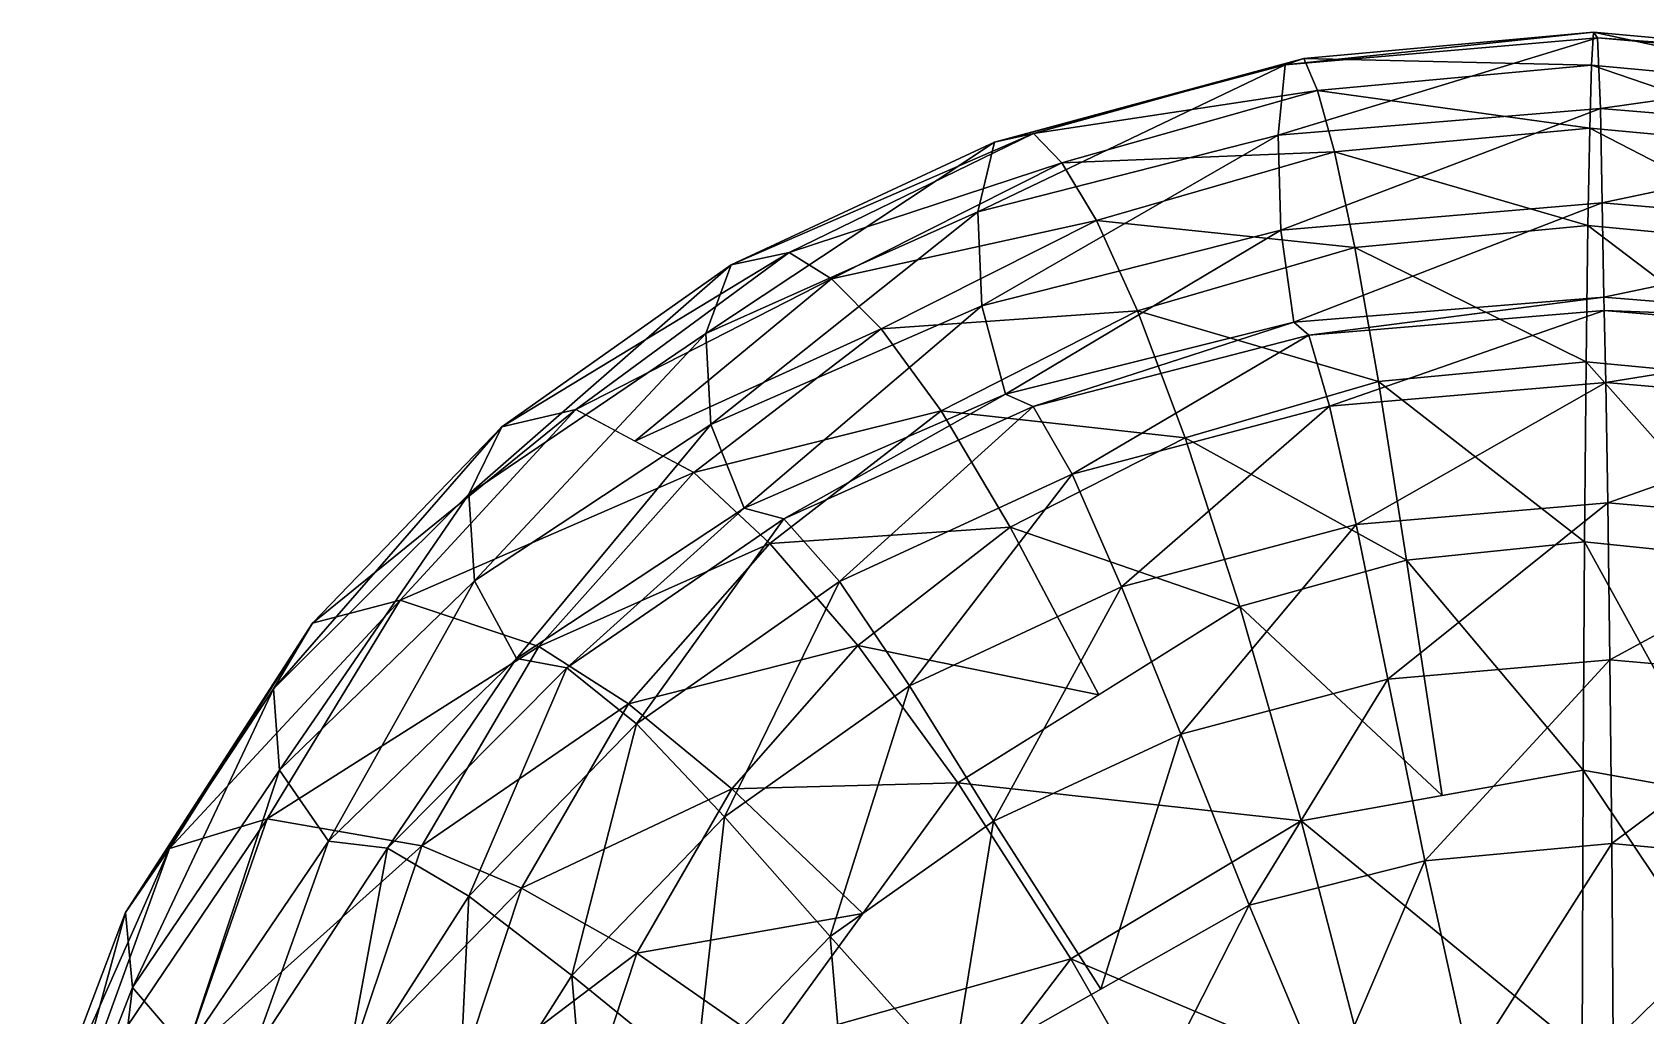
# Model space of a CAD drawing. Extents: x -7.3 to 7.6, y -11.8 to 1.
# Drawn here: x -7.16 to 0.36, y -3.61 to 0.97 of the extents above; entities that cross this region are included whole.
import ezdxf

# ---------------------------------------------------------------- set-up
doc = ezdxf.new("R2010")
doc.units = 0

msp = doc.modelspace()

# ---------------------------------------------------------------- linework, layer by layer
at = {"layer": 'Pied_g0', "color": 2}
for points in [[(0.15167, 0.61987, -7.19738), (0.13659, 0.94812, -10.15362), (-1.35064, 0.49499, -7.22625)], [(-1.31774, 0.82226, -10.18505), (-1.35064, 0.49499, -7.22625), (0.13659, 0.94812, -10.15362)], [(0.13659, 0.94812, -10.15362), (0.11907, 0.97448, -12.86889), (-1.31774, 0.82226, -10.18505)], [(-1.23193, 0.85235, -12.89746), (-1.31774, 0.82226, -10.18505), (0.11907, 0.97448, -12.86889)], [(0.11907, 0.97448, -12.86889), (0.10986, 0.82098, -14.0949), (-1.23193, 0.85235, -12.89746)], [(0.10986, 0.82098, -14.0949), (0.11907, 0.97448, -12.86889), (1.38793, 0.70318, -14.1206)], [(0.11907, 0.97448, -12.86889), (0.13659, 0.94812, -10.15362), (1.47052, 0.85235, -12.89746)], [(1.47052, 0.85235, -12.89746), (1.38793, 0.70318, -14.1206), (0.11907, 0.97448, -12.86889)], [(0.13659, 0.94812, -10.15362), (0.15167, 0.61987, -7.19738), (1.59136, 0.82226, -10.18505)], [(1.59136, 0.82226, -10.18505), (1.47052, 0.85235, -12.89746), (0.13659, 0.94812, -10.15362)], [(-1.31774, 0.82226, -10.18505), (-1.23193, 0.85235, -12.89746), (-2.67279, 0.4616, -10.21685)], [(-2.49072, 0.50244, -12.92626), (-2.67279, 0.4616, -10.21685), (-1.23193, 0.85235, -12.89746)], [(-1.23193, 0.85235, -12.89746), (-1.16784, 0.70318, -14.1206), (-2.49072, 0.50244, -12.92626)], [(-1.16784, 0.70318, -14.1206), (-1.23193, 0.85235, -12.89746), (0.10986, 0.82098, -14.0949)], [(-1.35064, 0.49499, -7.22625), (-1.31774, 0.82226, -10.18505), (-2.75036, 0.1372, -7.25555)], [(-2.67279, 0.4616, -10.21685), (-2.75036, 0.1372, -7.25555), (-1.31774, 0.82226, -10.18505)], [(0.10986, 0.82098, -14.0949), (0.10083, 0.52813, -15.21148), (-1.16784, 0.70318, -14.1206)], [(0.10083, 0.52813, -15.21148), (0.10986, 0.82098, -14.0949), (1.29058, 0.41668, -15.23364)], [(1.38793, 0.70318, -14.1206), (1.29058, 0.41668, -15.23364), (0.10986, 0.82098, -14.0949)], [(1.65441, 0.49499, -7.22619), (1.59136, 0.82226, -10.18505), (0.15167, 0.61987, -7.19738)], [(-2.35827, 0.36566, -14.14642), (-2.49072, 0.50244, -12.92626), (-1.16784, 0.70318, -14.1206)], [(-1.16784, 0.70318, -14.1206), (-1.08862, 0.41668, -15.23364), (-2.35827, 0.36566, -14.14642)], [(-1.08862, 0.41668, -15.23364), (-1.16784, 0.70318, -14.1206), (0.10083, 0.52813, -15.21148)], [(-1.35064, 0.49499, -7.22625), (-1.33776, 0.05206, -4.15789), (0.15167, 0.61987, -7.19738)], [(0.15887, 0.17974, -4.14257), (0.15167, 0.61987, -7.19738), (-1.33776, 0.05206, -4.15789)], [(0.15167, 0.61987, -7.19738), (0.15887, 0.17974, -4.14257), (1.65441, 0.49499, -7.22619)], [(0.10083, 0.52813, -15.21148), (0.09204, 0.07446, -16.20196), (-1.08862, 0.41668, -15.23364)], [(0.09204, 0.07446, -16.20196), (0.10083, 0.52813, -15.21148), (1.17834, -0.02838, -16.22015)], [(1.29058, 0.41668, -15.23364), (1.17834, -0.02838, -16.22015), (0.10083, 0.52813, -15.21148)], [(-2.75036, 0.1372, -7.25555), (-2.67279, 0.4616, -10.21685), (-4.01751, -0.42877, -7.28509)], [(-3.89947, -0.109, -10.24884), (-4.01751, -0.42877, -7.28509), (-2.67279, 0.4616, -10.21685)], [(-2.67279, 0.4616, -10.21685), (-2.49072, 0.50244, -12.92626), (-3.89947, -0.109, -10.24884)], [(-3.63024, -0.0512, -12.95507), (-3.89947, -0.109, -10.24884), (-2.49072, 0.50244, -12.92626)], [(-2.49072, 0.50244, -12.92626), (-2.35827, 0.36566, -14.14642), (-3.63024, -0.0512, -12.95507)], [(-2.75036, 0.1372, -7.25555), (-2.73236, -0.30004, -4.17456), (-1.35064, 0.49499, -7.22625)], [(-1.33776, 0.05206, -4.15789), (-1.35064, 0.49499, -7.22625), (-2.73236, -0.30004, -4.17456)], [(1.65802, 0.05206, -4.15789), (1.65441, 0.49499, -7.22619), (0.15887, 0.17974, -4.14257)], [(-2.19689, 0.09722, -15.25579), (-2.35827, 0.36566, -14.14642), (-1.08862, 0.41668, -15.23364)], [(-1.08862, 0.41668, -15.23364), (-0.99389, -0.02838, -16.22015), (-2.19689, 0.09722, -15.25579)], [(-0.99389, -0.02838, -16.22015), (-1.08862, 0.41668, -15.23364), (0.09204, 0.07446, -16.20196)], [(-3.43267, -0.17529, -14.16516), (-3.63024, -0.0512, -12.95507), (-2.35827, 0.36566, -14.14642)], [(-2.35827, 0.36566, -14.14642), (-2.19689, 0.09722, -15.25579), (-3.43267, -0.17529, -14.16516)], [(-1.33776, 0.05206, -4.15789), (-1.27716, -0.37713, -1.08776), (0.15887, 0.17974, -4.14257)], [(0.16619, -0.26019, -1.08776), (0.15887, 0.17974, -4.14257), (-1.27716, -0.37713, -1.08776)], [(0.15887, 0.17974, -4.14257), (0.16619, -0.26019, -1.08776), (1.65802, 0.05206, -4.15789)], [(-4.01751, -0.42877, -7.28509), (-3.99505, -0.8529, -4.19219), (-2.75036, 0.1372, -7.25555)], [(-2.73236, -0.30004, -4.17456), (-2.75036, 0.1372, -7.25555), (-3.99505, -0.8529, -4.19219)], [(-3.20019, -0.4082, -15.27789), (-3.43267, -0.17529, -14.16516), (-2.19689, 0.09722, -15.25579)], [(-2.19689, 0.09722, -15.25579), (-2.00573, -0.32336, -16.23834), (-3.20019, -0.4082, -15.27789)], [(-2.00573, -0.32336, -16.23834), (-2.19689, 0.09722, -15.25579), (-0.99389, -0.02838, -16.22015)], [(-2.73236, -0.30004, -4.17456), (-2.622, -0.7124, -1.08782), (-1.33776, 0.05206, -4.15789)], [(-1.27716, -0.37713, -1.08776), (-1.33776, 0.05206, -4.15789), (-2.622, -0.7124, -1.08782)], [(0.09204, 0.07446, -16.20196), (0.08392, -0.56127, -17.05017), (-0.99389, -0.02838, -16.22015)], [(0.08392, -0.56127, -17.05017), (0.09204, 0.07446, -16.20196), (1.05108, -0.65301, -17.06414)], [(1.17834, -0.02838, -16.22015), (1.05108, -0.65301, -17.06414), (0.09204, 0.07446, -16.20196)], [(1.60992, -0.37713, -1.08776), (1.65802, 0.05206, -4.15789), (0.16619, -0.26019, -1.08776)], [(-3.89947, -0.109, -10.24884), (-3.63024, -0.0512, -12.95507), (-4.9685, -0.86444, -10.28082)], [(-4.62329, -0.78405, -12.98376), (-4.9685, -0.86444, -10.28082), (-3.63024, -0.0512, -12.95507)], [(-3.63024, -0.0512, -12.95507), (-3.43267, -0.17529, -14.16516), (-4.62329, -0.78405, -12.98376)], [(-0.99389, -0.02838, -16.22015), (-0.88293, -0.65301, -17.06414), (-2.00573, -0.32336, -16.23834)], [(-0.88293, -0.65301, -17.06414), (-0.99389, -0.02838, -16.22015), (0.08392, -0.56127, -17.05017)], [(-4.01751, -0.42877, -7.28509), (-3.89947, -0.109, -10.24884), (-5.12176, -1.17803, -7.31475)], [(-4.9685, -0.86444, -10.28082), (-5.12176, -1.17803, -7.31475), (-3.89947, -0.109, -10.24884)], [(-4.34893, -0.93066, -14.14178), (-4.62329, -0.78405, -12.98376), (-3.43267, -0.17529, -14.16516)], [(-3.43267, -0.17529, -14.16516), (-3.20019, -0.4082, -15.27789), (-4.34893, -0.93066, -14.14178)], [(-3.99505, -0.8529, -4.19219), (-3.83941, -1.24267, -1.08795), (-2.73236, -0.30004, -4.17456)], [(-2.622, -0.7124, -1.08782), (-2.73236, -0.30004, -4.17456), (-3.83941, -1.24267, -1.08795)], [(-1.27716, -0.37713, -1.08776), (-1.20867, -0.43768, 1.11193), (0.16619, -0.26019, -1.08776)], [(0.1687, -0.32202, 1.12451), (0.16619, -0.26019, -1.08776), (-1.20867, -0.43768, 1.11193)], [(0.16619, -0.26019, -1.08776), (0.1687, -0.32202, 1.12451), (1.60992, -0.37713, -1.08776)], [(-2.92169, -0.78991, -16.25622), (-3.20019, -0.4082, -15.27789), (-2.00573, -0.32336, -16.23834)], [(-2.00573, -0.32336, -16.23834), (-1.78369, -0.91619, -17.07806), (-2.92169, -0.78991, -16.25622)], [(-1.78369, -0.91619, -17.07806), (-2.00573, -0.32336, -16.23834), (-0.88293, -0.65301, -17.06414)], [(-1.20867, -0.43768, 1.11193), (-1.11138, -0.76849, 3.11108), (0.1687, -0.32202, 1.12451)], [(0.17547, -0.65808, 3.13061), (0.1687, -0.32202, 1.12451), (-1.11138, -0.76849, 3.11108)], [(0.1687, -0.32202, 1.12451), (0.17547, -0.65808, 3.13061), (1.54638, -0.43768, 1.11193)], [(1.54638, -0.43768, 1.11193), (1.60992, -0.37713, -1.08776), (0.1687, -0.32202, 1.12451)], [(-5.12176, -1.17803, -7.31475), (-5.09552, -1.58239, -4.21057), (-4.01751, -0.42877, -7.28509)], [(-3.99505, -0.8529, -4.19219), (-4.01751, -0.42877, -7.28509), (-5.09552, -1.58239, -4.21057)], [(-4.07446, -1.0772, -15.29974), (-4.34893, -0.93066, -14.14178), (-3.20019, -0.4082, -15.27789)], [(-3.20019, -0.4082, -15.27789), (-2.92169, -0.78991, -16.25622), (-4.07446, -1.0772, -15.29974)], [(-2.622, -0.7124, -1.08782), (-2.492, -0.7691, 1.09906), (-1.27716, -0.37713, -1.08776)], [(-1.20867, -0.43768, 1.11193), (-1.27716, -0.37713, -1.08776), (-2.492, -0.7691, 1.09906)], [(-2.492, -0.7691, 1.09906), (-2.31036, -1.08502, 3.09124), (-1.20867, -0.43768, 1.11193)], [(-1.11138, -0.76849, 3.11108), (-1.20867, -0.43768, 1.11193), (-2.31036, -1.08502, 3.09124)], [(1.46264, -0.76849, 3.11108), (1.54638, -0.43768, 1.11193), (0.17547, -0.65808, 3.13061)], [(0.08392, -0.56127, -17.05017), (0.07653, -1.40051, -17.73937), (-0.88293, -0.65301, -17.06414)], [(0.07653, -1.40051, -17.73937), (0.08392, -0.56127, -17.05017), (0.90557, -1.48565, -17.74914)], [(1.05108, -0.65301, -17.06414), (0.90557, -1.48565, -17.74914), (0.08392, -0.56127, -17.05017)], [(-0.88293, -0.65301, -17.06414), (-0.75225, -1.48565, -17.74914), (-1.78369, -0.91619, -17.07806)], [(-1.11138, -0.76849, 3.11108), (-0.98785, -1.31945, 4.88128), (0.17547, -0.65808, 3.13061)], [(0.18469, -1.21777, 4.90319), (0.17547, -0.65808, 3.13061), (-0.98785, -1.31945, 4.88128)], [(-0.75225, -1.48565, -17.74914), (-0.88293, -0.65301, -17.06414), (0.07653, -1.40051, -17.73937)], [(0.17547, -0.65808, 3.13061), (0.18469, -1.21777, 4.90319), (1.46264, -0.76849, 3.11108)], [(-3.83941, -1.24267, -1.08795), (-3.6538, -1.29339, 1.08612), (-2.622, -0.7124, -1.08782)], [(-2.492, -0.7691, 1.09906), (-2.622, -0.7124, -1.08782), (-3.6538, -1.29339, 1.08612)], [(-4.9685, -0.86444, -10.28082), (-4.62329, -0.78405, -12.98376), (-5.85095, -1.77972, -10.31237)], [(-5.44305, -1.67211, -13.01196), (-5.85095, -1.77972, -10.31237), (-4.62329, -0.78405, -12.98376)], [(-4.62329, -0.78405, -12.98376), (-4.07446, -1.0772, -15.29974), (-5.44305, -1.67211, -13.01196)], [(-3.7199, -1.40753, -16.27404), (-4.07446, -1.0772, -15.29974), (-2.92169, -0.78991, -16.25622)], [(-2.92169, -0.78991, -16.25622), (-2.59912, -1.33251, -17.09173), (-3.7199, -1.40753, -16.27404)], [(-3.6538, -1.29339, 1.08612), (-3.39581, -1.58581, 3.07128), (-2.492, -0.7691, 1.09906)], [(-2.31036, -1.08502, 3.09124), (-2.492, -0.7691, 1.09906), (-3.39581, -1.58581, 3.07128)], [(-2.59912, -1.33251, -17.09173), (-2.92169, -0.78991, -16.25622), (-1.78369, -0.91619, -17.07806)], [(-2.31036, -1.08502, 3.09124), (-2.08032, -1.61071, 4.85913), (-1.11138, -0.76849, 3.11108)], [(-0.98785, -1.31945, 4.88128), (-1.11138, -0.76849, 3.11108), (-2.08032, -1.61071, 4.85913)], [(1.35748, -1.31945, 4.88128), (1.46264, -0.76849, 3.11108), (0.18469, -1.21777, 4.90319)], [(-5.12176, -1.17803, -7.31475), (-4.9685, -0.86444, -10.28082), (-6.0332, -2.08587, -7.34417)], [(-5.85095, -1.77972, -10.31237), (-6.0332, -2.08587, -7.34417), (-4.9685, -0.86444, -10.28082)], [(-5.09552, -1.58239, -4.21057), (-4.90039, -1.94464, -1.08807), (-3.99505, -0.8529, -4.19219)], [(-3.83941, -1.24267, -1.08795), (-3.99505, -0.8529, -4.19219), (-4.90039, -1.94464, -1.08807)], [(-1.78369, -0.91619, -17.07806), (-1.53009, -1.7019, -17.75897), (-2.59912, -1.33251, -17.09173)], [(-1.53009, -1.7019, -17.75897), (-1.78369, -0.91619, -17.07806), (-0.75225, -1.48565, -17.74914)], [(-4.79614, -1.88781, -15.3211), (-5.44305, -1.67211, -13.01196), (-4.07446, -1.0772, -15.29974)], [(-4.07446, -1.0772, -15.29974), (-3.7199, -1.40753, -16.27404), (-4.79614, -1.88781, -15.3211)], [(-3.39581, -1.58581, 3.07128), (-3.06933, -2.07159, 4.83697), (-2.31036, -1.08502, 3.09124)], [(-2.08032, -1.61071, 4.85913), (-2.31036, -1.08502, 3.09124), (-3.06933, -2.07159, 4.83697)], [(-6.0332, -2.08587, -7.34417), (-6.00402, -2.46496, -4.22937), (-5.12176, -1.17803, -7.31475)], [(-5.09552, -1.58239, -4.21057), (-5.12176, -1.17803, -7.31475), (-6.00402, -2.46496, -4.22937)], [(-4.90039, -1.94464, -1.08807), (-4.66619, -1.98748, 1.07293), (-3.83941, -1.24267, -1.08795)], [(-3.6538, -1.29339, 1.08612), (-3.83941, -1.24267, -1.08795), (-4.66619, -1.98748, 1.07293)], [(-0.98785, -1.31945, 4.88128), (-0.84033, -2.03997, 6.39385), (0.18469, -1.21777, 4.90319)], [(0.19482, -1.95043, 6.41461), (0.18469, -1.21777, 4.90319), (-0.84033, -2.03997, 6.39385)], [(0.18469, -1.21777, 4.90319), (0.19482, -1.95043, 6.41461), (1.35748, -1.31945, 4.88128)], [(-4.66619, -1.98748, 1.07293), (-4.34167, -2.24865, 3.05126), (-3.6538, -1.29339, 1.08612)], [(-3.39581, -1.58581, 3.07128), (-3.6538, -1.29339, 1.08612), (-4.34167, -2.24865, 3.05126)], [(-3.30981, -1.8836, -17.10522), (-3.7199, -1.40753, -16.27404), (-2.59912, -1.33251, -17.09173)], [(-2.59912, -1.33251, -17.09173), (-2.18652, -2.1126, -17.76831), (-3.30981, -1.8836, -17.10522)], [(-2.18652, -2.1126, -17.76831), (-2.59912, -1.33251, -17.09173), (-1.53009, -1.7019, -17.75897)], [(-2.08032, -1.61071, 4.85913), (-1.80474, -2.29656, 6.3731), (-0.98785, -1.31945, 4.88128)], [(-0.84033, -2.03997, 6.39385), (-0.98785, -1.31945, 4.88128), (-1.80474, -2.29656, 6.3731)], [(1.23016, -2.03997, 6.39385), (1.35748, -1.31945, 4.88128), (0.19482, -1.95043, 6.41461)], [(-4.37878, -2.15588, -16.29119), (-4.79614, -1.88781, -15.3211), (-3.7199, -1.40753, -16.27404)], [(-3.7199, -1.40753, -16.27404), (-3.30981, -1.8836, -17.10522), (-4.37878, -2.15588, -16.29119)], [(0.07653, -1.40051, -17.73937), (0.07031, -2.46447, -18.25323), (-0.75225, -1.48565, -17.74914)], [(0.07031, -2.46447, -18.25323), (0.07653, -1.40051, -17.73937), (0.72747, -2.58258, -18.25915)], [(0.90557, -1.48565, -17.74914), (0.72747, -2.58258, -18.25915), (0.07653, -1.40051, -17.73937)], [(-0.75225, -1.48565, -17.74914), (-0.58679, -2.58258, -18.25915), (-1.53009, -1.7019, -17.75897)], [(-0.58679, -2.58258, -18.25915), (-0.75225, -1.48565, -17.74914), (0.07031, -2.46447, -18.25323)], [(-6.00402, -2.46496, -4.22937), (-5.77606, -2.79528, -1.08825), (-5.09552, -1.58239, -4.21057)], [(-4.90039, -1.94464, -1.08807), (-5.09552, -1.58239, -4.21057), (-5.77606, -2.79528, -1.08825)], [(-4.34167, -2.24865, 3.05126), (-3.93121, -2.68164, 4.815), (-3.39581, -1.58581, 3.07128)], [(-3.06933, -2.07159, 4.83697), (-3.39581, -1.58581, 3.07128), (-3.93121, -2.68164, 4.815)], [(-3.06933, -2.07159, 4.83697), (-2.67785, -2.70239, 6.3526), (-2.08032, -1.61071, 4.85913)], [(-1.80474, -2.29656, 6.3731), (-2.08032, -1.61071, 4.85913), (-2.67785, -2.70239, 6.3526)], [(-5.85095, -1.77972, -10.31237), (-5.44305, -1.67211, -13.01196), (-6.51727, -2.82971, -10.34362)], [(-6.06201, -2.69079, -13.03985), (-6.51727, -2.82971, -10.34362), (-5.44305, -1.67211, -13.01196)], [(-5.44305, -1.67211, -13.01196), (-4.79614, -1.88781, -15.3211), (-6.06201, -2.69079, -13.03985)], [(-1.53009, -1.7019, -17.75897), (-1.24377, -2.7005, -18.26513), (-2.84295, -2.52325, -17.7777)], [(-1.24377, -2.7005, -18.26513), (-1.53009, -1.7019, -17.75897), (-0.58679, -2.58258, -18.25915)], [(-6.0332, -2.08587, -7.34417), (-5.85095, -1.77972, -10.31237), (-6.72155, -3.12738, -7.37329)], [(-6.51727, -2.82971, -10.34362), (-6.72155, -3.12738, -7.37329), (-5.85095, -1.77972, -10.31237)], [(-5.34112, -2.81774, -15.34204), (-6.06201, -2.69079, -13.03985), (-4.79614, -1.88781, -15.3211)], [(-5.77606, -2.79528, -1.08825), (-5.50189, -2.82849, 1.05999), (-4.90039, -1.94464, -1.08807)], [(-4.66619, -1.98748, 1.07293), (-4.90039, -1.94464, -1.08807), (-5.50189, -2.82849, 1.05999)], [(-4.79614, -1.88781, -15.3211), (-4.37878, -2.15588, -16.29119), (-5.34112, -2.81774, -15.34204)], [(-3.89636, -2.55139, -17.11822), (-4.37878, -2.15588, -16.29119), (-3.30981, -1.8836, -17.10522)], [(-3.30981, -1.8836, -17.10522), (-2.84295, -2.52325, -17.7777), (-3.89636, -2.55139, -17.11822)], [(-2.84295, -2.52325, -17.7777), (-3.30981, -1.8836, -17.10522), (-2.18652, -2.1126, -17.76831)], [(-0.84033, -2.03997, 6.39385), (-0.66815, -2.8869, 7.6206), (0.19482, -1.95043, 6.41461)], [(0.20391, -2.80554, 7.63751), (0.19482, -1.95043, 6.41461), (-0.66815, -2.8869, 7.6206)], [(0.19482, -1.95043, 6.41461), (0.20391, -2.80554, 7.63751), (1.23016, -2.03997, 6.39385)], [(-5.50189, -2.82849, 1.05999), (-5.12243, -3.05187, 3.03155), (-4.66619, -1.98748, 1.07293)], [(-4.34167, -2.24865, 3.05126), (-4.66619, -1.98748, 1.07293), (-5.12243, -3.05187, 3.03155)], [(-6.72155, -3.12738, -7.37329), (-6.69006, -3.47656, -4.24847), (-6.0332, -2.08587, -7.34417)], [(-6.00402, -2.46496, -4.22937), (-6.0332, -2.08587, -7.34417), (-6.69006, -3.47656, -4.24847)], [(-3.93121, -2.68164, 4.815), (-3.43872, -3.23974, 6.33221), (-3.06933, -2.07159, 4.83697)], [(-2.67785, -2.70239, 6.3526), (-3.06933, -2.07159, 4.83697), (-3.43872, -3.23974, 6.33221)], [(-1.80474, -2.29656, 6.3731), (-1.48626, -3.09375, 7.60382), (-0.84033, -2.03997, 6.39385)], [(-0.66815, -2.8869, 7.6206), (-0.84033, -2.03997, 6.39385), (-1.48626, -3.09375, 7.60382)], [(1.07604, -2.8869, 7.6206), (1.23016, -2.03997, 6.39385), (0.20391, -2.80554, 7.63751)], [(-4.87634, -3.01434, -16.3081), (-5.34112, -2.81774, -15.34204), (-4.37878, -2.15588, -16.29119)], [(-4.37878, -2.15588, -16.29119), (-3.89636, -2.55139, -17.11822), (-4.87634, -3.01434, -16.3081)], [(-5.12243, -3.05187, 3.03155), (-4.64257, -3.42089, 4.79333), (-4.34167, -2.24865, 3.05126)], [(-3.93121, -2.68164, 4.815), (-4.34167, -2.24865, 3.05126), (-4.64257, -3.42089, 4.79333)], [(-2.67785, -2.70239, 6.3526), (-2.17749, -3.48522, 7.58752), (-1.80474, -2.29656, 6.3731)], [(-1.48626, -3.09375, 7.60382), (-1.80474, -2.29656, 6.3731), (-2.17749, -3.48522, 7.58752)], [(-6.69006, -3.47656, -4.24847), (-6.43731, -3.77105, -1.0885), (-6.00402, -2.46496, -4.22937)], [(-5.77606, -2.79528, -1.08825), (-6.00402, -2.46496, -4.22937), (-6.43731, -3.77105, -1.0885)], [(0.07031, -2.46447, -18.25323), (0.0653, -3.77459, -18.57537), (-1.24377, -2.7005, -18.26513)], [(0.0653, -3.77459, -18.57537), (0.07031, -2.46447, -18.25323), (1.05487, -3.93243, -18.5805)], [(1.38476, -2.7005, -18.26507), (1.05487, -3.93243, -18.5805), (0.07031, -2.46447, -18.25323)], [(-4.33935, -3.31738, -17.13092), (-4.87634, -3.01434, -16.3081), (-3.89636, -2.55139, -17.11822)], [(-3.89636, -2.55139, -17.11822), (-3.28588, -3.13195, -17.78649), (-4.33935, -3.31738, -17.13092)], [(-3.28588, -3.13195, -17.78649), (-3.89636, -2.55139, -17.11822), (-2.84295, -2.52325, -17.7777)], [(-2.84295, -2.52325, -17.7777), (-2.31762, -3.34368, -18.2763), (-3.72863, -3.7406, -17.79528)], [(-2.31762, -3.34368, -18.2763), (-2.84295, -2.52325, -17.7777), (-1.24377, -2.7005, -18.26513)], [(-6.51727, -2.82971, -10.34362), (-6.06201, -2.69079, -13.03985), (-6.93847, -3.98956, -10.3742)], [(-6.45336, -3.81597, -13.06695), (-6.93847, -3.98956, -10.3742), (-6.06201, -2.69079, -13.03985)], [(-6.06201, -2.69079, -13.03985), (-5.34112, -2.81774, -15.34204), (-6.45336, -3.81597, -13.06695)], [(-4.64257, -3.42089, 4.79333), (-4.06677, -3.89086, 6.31231), (-3.93121, -2.68164, 4.815)], [(-3.43872, -3.23974, 6.33221), (-3.93121, -2.68164, 4.815), (-4.06677, -3.89086, 6.31231)], [(-3.43872, -3.23974, 6.33221), (-2.86871, -3.87664, 7.57116), (-2.67785, -2.70239, 6.3526)], [(-2.17749, -3.48522, 7.58752), (-2.67785, -2.70239, 6.3526), (-2.86871, -3.87664, 7.57116)], [(-1.24377, -2.7005, -18.26513), (-0.92401, -3.93243, -18.5805), (-2.31762, -3.34368, -18.2763)], [(-0.92401, -3.93243, -18.5805), (-1.24377, -2.7005, -18.26513), (0.0653, -3.77459, -18.57537)], [(-6.72155, -3.12738, -7.37329), (-6.51727, -2.82971, -10.34362), (-7.15667, -4.27783, -7.40185)], [(-6.93847, -3.98956, -10.3742), (-7.15667, -4.27783, -7.40185), (-6.51727, -2.82971, -10.34362)], [(-5.68566, -3.8449, -15.36242), (-6.45336, -3.81597, -13.06695), (-5.34112, -2.81774, -15.34204)], [(-6.43731, -3.77105, -1.0885), (-6.13293, -3.79327, 1.04705), (-5.77606, -2.79528, -1.08825)], [(-5.50189, -2.82849, 1.05999), (-5.77606, -2.79528, -1.08825), (-6.13293, -3.79327, 1.04705)], [(-6.13293, -3.79327, 1.04705), (-5.71197, -3.97326, 3.0119), (-5.50189, -2.82849, 1.05999)], [(-5.12243, -3.05187, 3.03155), (-5.50189, -2.82849, 1.05999), (-5.71197, -3.97326, 3.0119)], [(-5.34112, -2.81774, -15.34204), (-4.87634, -3.01434, -16.3081), (-5.68566, -3.8449, -15.36242)], [(-0.66815, -2.8869, 7.6206), (-0.45678, -3.84436, 8.53277), (0.20391, -2.80554, 7.63751)], [(0.21051, -3.73236, 8.54412), (0.20391, -2.80554, 7.63751), (-0.45678, -3.84436, 8.53277)], [(0.20391, -2.80554, 7.63751), (0.21051, -3.73236, 8.54412), (1.07604, -2.8869, 7.6206)], [(-1.48626, -3.09375, 7.60382), (-1.12402, -3.95623, 8.52136), (-0.66815, -2.8869, 7.6206)], [(-0.45678, -3.84436, 8.53277), (-0.66815, -2.8869, 7.6206), (-1.12402, -3.95623, 8.52136)], [(0.87774, -3.84436, 8.53277), (1.07604, -2.8869, 7.6206), (0.21051, -3.73236, 8.54412)], [(-5.71197, -3.97326, 3.0119), (-5.17974, -4.26892, 4.77197), (-5.12243, -3.05187, 3.03155)], [(-5.19085, -3.96258, -16.3244), (-5.68566, -3.8449, -15.36242), (-4.87634, -3.01434, -16.3081)], [(-4.87634, -3.01434, -16.3081), (-4.33935, -3.31738, -17.13092), (-5.19085, -3.96258, -16.3244)], [(-4.64257, -3.42089, 4.79333), (-5.12243, -3.05187, 3.03155), (-5.17974, -4.26892, 4.77197)], [(-7.15667, -4.27783, -7.40185), (-7.12377, -4.59344, -4.26745), (-6.72155, -3.12738, -7.37329)], [(-6.69006, -3.47656, -4.24847), (-6.72155, -3.12738, -7.37329), (-7.12377, -4.59344, -4.26745)], [(-3.72863, -3.7406, -17.79528), (-4.33935, -3.31738, -17.13092), (-3.28588, -3.13195, -17.78649)], [(-2.86871, -3.87664, 7.57116), (-2.22521, -4.54547, 8.49987), (-1.48626, -3.09375, 7.60382)], [(-1.12402, -3.95623, 8.52136), (-1.48626, -3.09375, 7.60382), (-2.22521, -4.54547, 8.49987)], [(-4.06677, -3.89086, 6.31231), (-3.33477, -4.45745, 7.55578), (-3.43872, -3.23974, 6.33221)], [(-2.86871, -3.87664, 7.57116), (-3.43872, -3.23974, 6.33221), (-3.33477, -4.45745, 7.55578)], [(-4.61938, -4.16351, -17.14306), (-5.19085, -3.96258, -16.3244), (-4.33935, -3.31738, -17.13092)], [(-4.33935, -3.31738, -17.13092), (-3.72863, -3.7406, -17.79528), (-4.61938, -4.16351, -17.14306)], [(-3.04205, -4.29693, -18.28656), (-3.72863, -3.7406, -17.79528), (-2.31762, -3.34368, -18.2763)], [(-2.31762, -3.34368, -18.2763), (-1.73248, -4.36254, -18.58538), (-3.04205, -4.29693, -18.28656)], [(-1.73248, -4.36254, -18.58538), (-2.31762, -3.34368, -18.2763), (-0.92401, -3.93243, -18.5805)], [(-5.17974, -4.26892, 4.77197), (-4.54095, -4.63781, 6.29278), (-4.64257, -3.42089, 4.79333)], [(-4.06677, -3.89086, 6.31231), (-4.64257, -3.42089, 4.79333), (-4.54095, -4.63781, 6.29278)], [(-7.12377, -4.59344, -4.26745), (-6.85534, -4.84887, -1.08874), (-6.69006, -3.47656, -4.24847)], [(-6.43731, -3.77105, -1.0885), (-6.69006, -3.47656, -4.24847), (-6.85534, -4.84887, -1.08874)]]:
    msp.add_3dface(points, dxfattribs=at)

doc.saveas('drawing.dxf')
